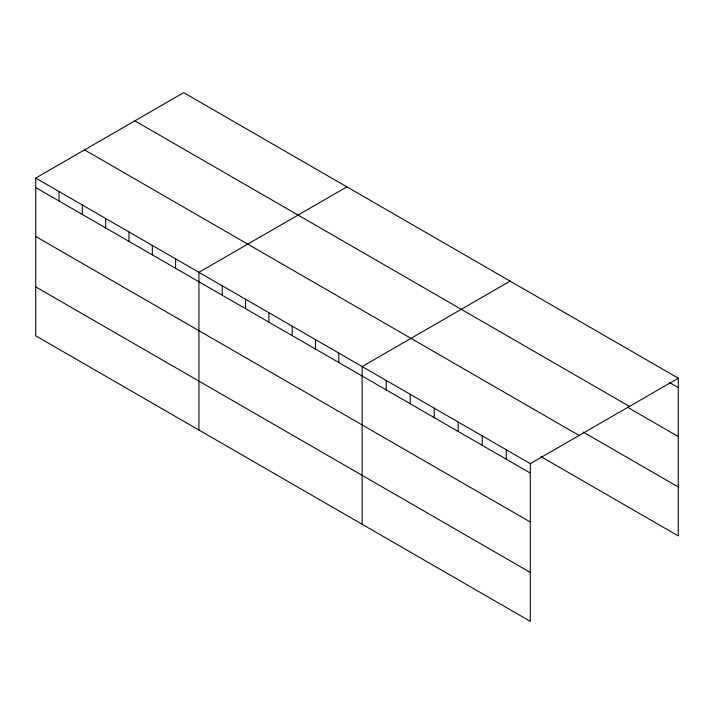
<?xml version="1.0" encoding="UTF-8"?>
<svg xmlns="http://www.w3.org/2000/svg" width="714" height="714" viewBox="0 0 714 714"><rect width="100%" height="100%" fill="white"/><g stroke="black" fill="none" stroke-linecap="round" stroke-linejoin="round"><path stroke-width="1.07" d="M530.306 522.014L530.306 463.645L35.7 178.089L35.7 335.794L530.306 621.359L530.306 522.014L35.7 236.459M540.882 456.576L678.3 535.911L678.3 378.206L183.694 92.641L35.7 178.089M346.915 186.881L198.92 272.32L198.92 430.033M510.135 281.111L362.141 366.559L362.141 524.263M530.306 463.645L678.3 378.206M669.652 382.65L678.3 387.648M134.857 120.844L629.462 406.4M627.374 407.167L678.3 436.575M583.168 432.059L678.3 486.984M84.538 149.895L579.143 435.451M35.7 187.532L530.306 473.087M35.7 286.867L530.306 572.423M506.28 449.775L506.28 459.218M482.262 435.906L482.262 445.349M458.236 422.036L458.236 431.479M434.21 408.167L434.21 417.61M410.184 394.298L410.184 403.74M386.167 380.428L386.167 389.871M338.82 353.091L338.82 362.533M315.508 339.632L315.508 349.075M292.187 326.173L292.187 335.607M268.875 312.705L268.875 322.148M245.554 299.246L245.554 308.689M222.241 285.787L222.241 295.221M175.599 258.861L175.599 268.303M152.287 245.402L152.287 254.836M128.966 231.934L128.966 241.377M105.654 218.475L105.654 227.918M82.333 205.007L82.333 214.45M59.021 191.548L59.021 200.991"/></g></svg>
